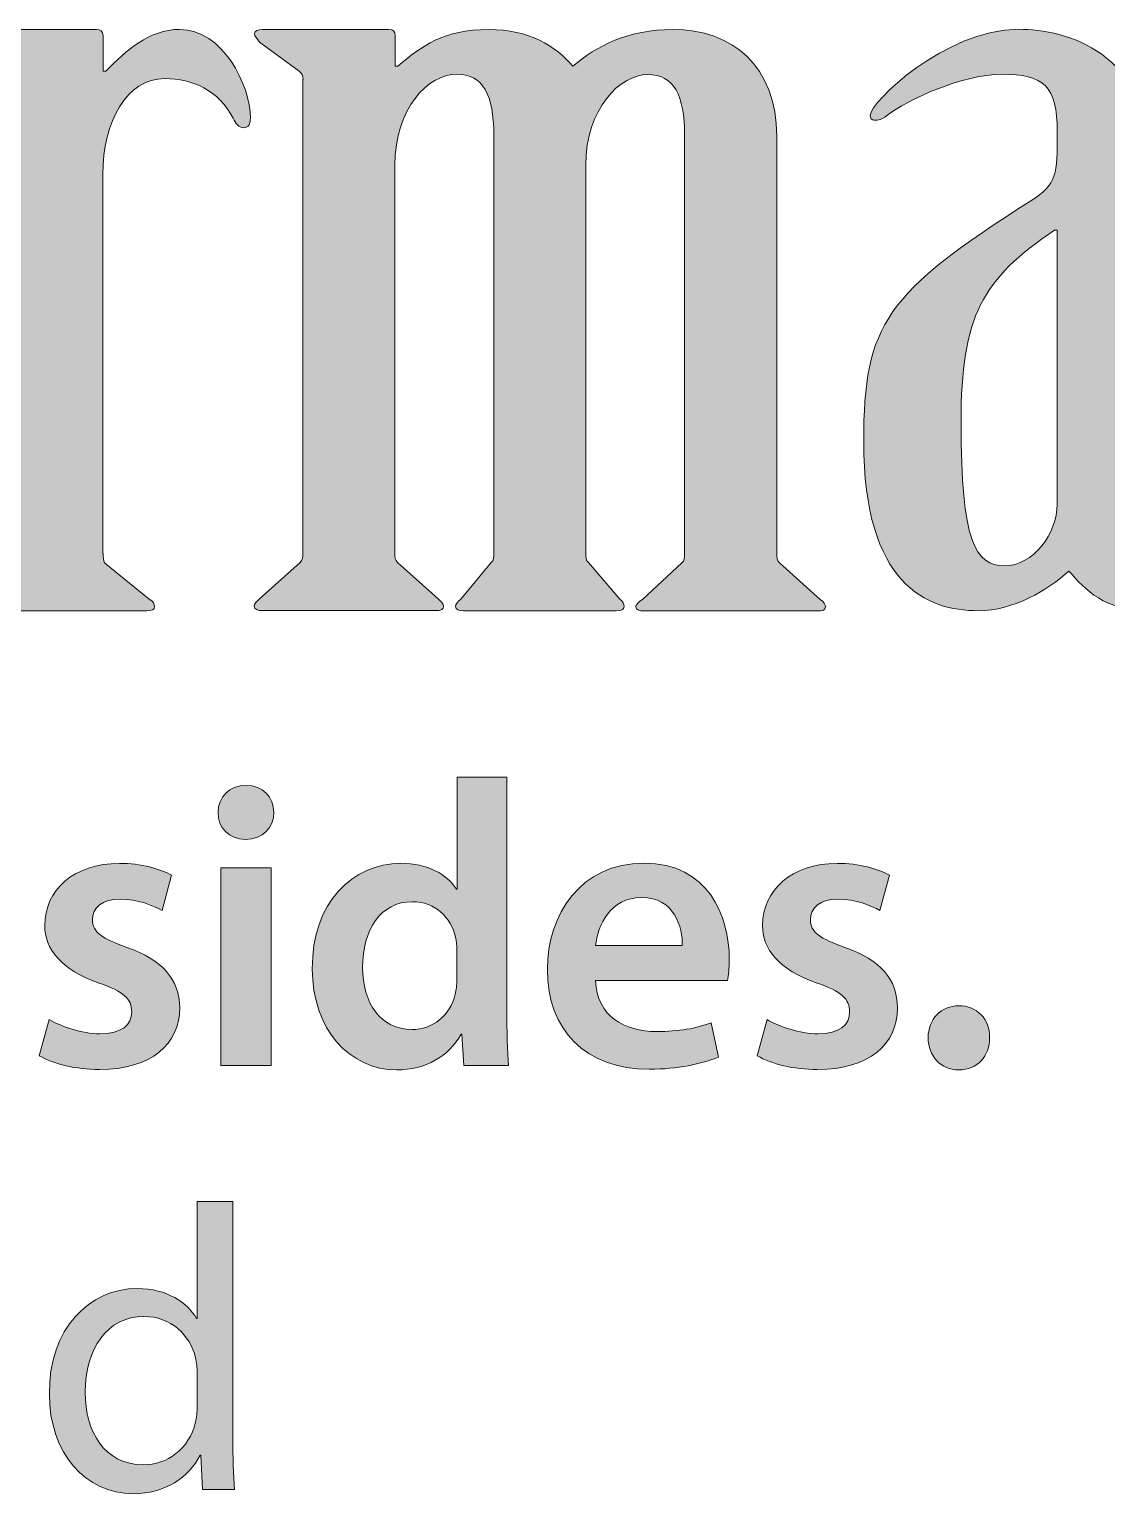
# Model space of a CAD drawing. Header units: inches. Extents: x 589 to 2016, y -1839 to -951.
# Drawn here: x 1248.23 to 1260.88, y -1599.45 to -1582.26 of the extents above; entities that cross this region are included whole.
import ezdxf

# ---------------------------------------------------------------- set-up
doc = ezdxf.new("R2010")
doc.units = ezdxf.units.IN
doc.header["$MEASUREMENT"] = 0
doc.layers.add('Layer 1', color=7, linetype='Continuous')

# ---------------------------------------------------------------- blocks, each defined once
blk = doc.blocks.new('block 72')
at = {"layer": 'Layer 1', "true_color": 0x010101}
h = blk.add_hatch(color=18, dxfattribs=at)
h.dxf.hatch_style = 2
edge = h.paths.add_edge_path()
edge.add_spline(control_points=[(1249.095, -1588.412), (1249.095, -1588.463), (1249.095, -1588.498), (1249.111, -1588.523), (1249.111, -1588.523), (1249.635, -1588.952), (1249.635, -1588.952), (1249.682, -1588.976), (1249.698, -1589.014), (1249.698, -1589.039), (1249.698, -1589.075), (1249.667, -1589.087), (1249.603, -1589.087), (1249.603, -1589.087), (1247.534, -1589.087), (1247.534, -1589.087), (1247.472, -1589.087), (1247.441, -1589.076), (1247.441, -1589.039), (1247.441, -1589.014), (1247.457, -1588.977), (1247.503, -1588.952), (1247.503, -1588.952), (1247.981, -1588.523), (1247.981, -1588.523), (1248.013, -1588.498), (1248.013, -1588.46), (1248.013, -1588.412), (1248.013, -1588.412), (1248.013, -1582.853), (1248.013, -1582.853), (1248.013, -1582.804), (1247.996, -1582.78), (1247.95, -1582.755), (1247.95, -1582.755), (1247.502, -1582.412), (1247.502, -1582.412), (1247.455, -1582.375), (1247.44, -1582.338), (1247.44, -1582.314), (1247.44, -1582.277), (1247.471, -1582.264), (1247.532, -1582.264), (1247.532, -1582.264), (1249.015, -1582.264), (1249.015, -1582.264), (1249.062, -1582.264), (1249.094, -1582.288), (1249.094, -1582.338), (1249.094, -1582.338), (1249.094, -1582.755), (1249.094, -1582.755), (1249.094, -1582.755), (1249.125, -1582.755), (1249.125, -1582.755), (1249.371, -1582.511), (1249.633, -1582.264), (1249.99, -1582.264), (1250.498, -1582.264), (1250.823, -1582.915), (1250.823, -1583.307), (1250.823, -1583.369), (1250.807, -1583.418), (1250.745, -1583.418), (1250.682, -1583.418), (1250.652, -1583.369), (1250.62, -1583.307), (1250.451, -1582.977), (1250.142, -1582.841), (1249.818, -1582.841), (1249.369, -1582.841), (1249.091, -1583.345), (1249.091, -1583.97), (1249.091, -1583.97), (1249.091, -1588.412), (1249.091, -1588.412), (1249.091, -1588.412), (1249.095, -1588.412), (1249.095, -1588.412), (1249.095, -1588.412), (1249.095, -1588.412), (1249.095, -1588.412)], knot_values=[0, 0, 0, 0, 1, 1, 1, 2, 2, 2, 3, 3, 3, 4, 4, 4, 5, 5, 5, 6, 6, 6, 7, 7, 7, 8, 8, 8, 9, 9, 9, 10, 10, 10, 11, 11, 11, 12, 12, 12, 13, 13, 13, 14, 14, 14, 15, 15, 15, 16, 16, 16, 17, 17, 17, 18, 18, 18, 19, 19, 19, 20, 20, 20, 21, 21, 21, 22, 22, 22, 23, 23, 23, 24, 24, 24, 25, 25, 25, 26, 26, 26, 27, 27, 27, 27], degree=3, periodic=1)
h = blk.add_hatch(color=18, dxfattribs=at)
h.dxf.hatch_style = 2
edge = h.paths.add_edge_path()
edge.add_spline(control_points=[(1251.442, -1582.854), (1251.442, -1582.805), (1251.426, -1582.78), (1251.395, -1582.756), (1251.395, -1582.756), (1250.932, -1582.412), (1250.932, -1582.412), (1250.901, -1582.376), (1250.871, -1582.339), (1250.871, -1582.314), (1250.871, -1582.278), (1250.916, -1582.265), (1250.963, -1582.265), (1250.963, -1582.265), (1252.446, -1582.265), (1252.446, -1582.265), (1252.508, -1582.265), (1252.523, -1582.288), (1252.523, -1582.339), (1252.523, -1582.339), (1252.523, -1582.694), (1252.523, -1582.694), (1252.523, -1582.694), (1252.554, -1582.694), (1252.554, -1582.694), (1252.832, -1582.461), (1253.095, -1582.265), (1253.62, -1582.265), (1254.098, -1582.265), (1254.406, -1582.461), (1254.609, -1582.694), (1254.887, -1582.461), (1255.258, -1582.265), (1255.783, -1582.265), (1256.477, -1582.265), (1257.003, -1582.694), (1257.003, -1583.517), (1257.003, -1583.517), (1257.003, -1588.414), (1257.003, -1588.414), (1257.003, -1588.463), (1257.003, -1588.499), (1257.034, -1588.524), (1257.034, -1588.524), (1257.512, -1588.955), (1257.512, -1588.955), (1257.558, -1588.978), (1257.574, -1589.016), (1257.574, -1589.041), (1257.574, -1589.077), (1257.543, -1589.09), (1257.48, -1589.09), (1257.48, -1589.09), (1255.443, -1589.09), (1255.443, -1589.09), (1255.396, -1589.09), (1255.348, -1589.077), (1255.348, -1589.041), (1255.348, -1589.016), (1255.38, -1588.978), (1255.426, -1588.955), (1255.426, -1588.955), (1255.889, -1588.524), (1255.889, -1588.524), (1255.92, -1588.5), (1255.92, -1588.463), (1255.92, -1588.414), (1255.92, -1588.414), (1255.92, -1583.504), (1255.92, -1583.504), (1255.92, -1583.039), (1255.797, -1582.793), (1255.488, -1582.793), (1255.163, -1582.793), (1254.76, -1583.196), (1254.76, -1583.859), (1254.76, -1583.859), (1254.76, -1588.411), (1254.76, -1588.411), (1254.76, -1588.461), (1254.76, -1588.497), (1254.792, -1588.521), (1254.792, -1588.521), (1255.162, -1588.952), (1255.162, -1588.952), (1255.194, -1588.975), (1255.21, -1589.013), (1255.21, -1589.037), (1255.21, -1589.074), (1255.179, -1589.087), (1255.116, -1589.087), (1255.116, -1589.087), (1253.325, -1589.087), (1253.325, -1589.087), (1253.278, -1589.087), (1253.231, -1589.074), (1253.231, -1589.037), (1253.231, -1589.013), (1253.263, -1588.975), (1253.294, -1588.952), (1253.294, -1588.952), (1253.649, -1588.521), (1253.649, -1588.521), (1253.681, -1588.498), (1253.681, -1588.46), (1253.681, -1588.411), (1253.681, -1588.411), (1253.681, -1583.502), (1253.681, -1583.502), (1253.681, -1583.037), (1253.556, -1582.789), (1253.247, -1582.789), (1252.907, -1582.789), (1252.52, -1583.194), (1252.52, -1583.857), (1252.52, -1583.857), (1252.52, -1588.409), (1252.52, -1588.409), (1252.52, -1588.459), (1252.52, -1588.495), (1252.551, -1588.519), (1252.551, -1588.519), (1253.029, -1588.949), (1253.029, -1588.949), (1253.061, -1588.973), (1253.092, -1589.011), (1253.092, -1589.035), (1253.092, -1589.072), (1253.061, -1589.085), (1252.999, -1589.085), (1252.999, -1589.085), (1250.961, -1589.085), (1250.961, -1589.085), (1250.913, -1589.085), (1250.866, -1589.073), (1250.866, -1589.035), (1250.866, -1589.011), (1250.898, -1588.973), (1250.929, -1588.949), (1250.929, -1588.949), (1251.407, -1588.519), (1251.407, -1588.519), (1251.438, -1588.496), (1251.438, -1588.457), (1251.438, -1588.409), (1251.438, -1588.409), (1251.438, -1582.85), (1251.438, -1582.85), (1251.438, -1582.85), (1251.44, -1582.85), (1251.44, -1582.85), (1251.44, -1582.85), (1251.44, -1582.852), (1251.44, -1582.852), (1251.44, -1582.852), (1251.442, -1582.852), (1251.442, -1582.852), (1251.442, -1582.852), (1251.442, -1582.853), (1251.442, -1582.853), (1251.442, -1582.853), (1251.442, -1582.853), (1251.442, -1582.853), (1251.442, -1582.853), (1251.442, -1582.854), (1251.442, -1582.854)], knot_values=[0, 0, 0, 0, 1, 1, 1, 2, 2, 2, 3, 3, 3, 4, 4, 4, 5, 5, 5, 6, 6, 6, 7, 7, 7, 8, 8, 8, 9, 9, 9, 10, 10, 10, 11, 11, 11, 12, 12, 12, 13, 13, 13, 14, 14, 14, 15, 15, 15, 16, 16, 16, 17, 17, 17, 18, 18, 18, 19, 19, 19, 20, 20, 20, 21, 21, 21, 22, 22, 22, 23, 23, 23, 24, 24, 24, 25, 25, 25, 26, 26, 26, 27, 27, 27, 28, 28, 28, 29, 29, 29, 30, 30, 30, 31, 31, 31, 32, 32, 32, 33, 33, 33, 34, 34, 34, 35, 35, 35, 36, 36, 36, 37, 37, 37, 38, 38, 38, 39, 39, 39, 40, 40, 40, 41, 41, 41, 42, 42, 42, 43, 43, 43, 44, 44, 44, 45, 45, 45, 46, 46, 46, 47, 47, 47, 48, 48, 48, 49, 49, 49, 50, 50, 50, 51, 51, 51, 52, 52, 52, 53, 53, 53, 54, 54, 54, 55, 55, 55, 55], degree=3, periodic=1)
h = blk.add_hatch(color=18, dxfattribs=at)
h.dxf.hatch_style = 2
edge = h.paths.add_edge_path()
edge.add_spline(control_points=[(1261.374, -1588.253), (1261.374, -1588.412), (1261.436, -1588.56), (1261.575, -1588.56), (1261.729, -1588.56), (1261.899, -1588.498), (1262.023, -1588.351), (1262.054, -1588.327), (1262.069, -1588.302), (1262.101, -1588.302), (1262.133, -1588.302), (1262.148, -1588.324), (1262.148, -1588.363), (1262.085, -1588.719), (1261.729, -1589.087), (1261.345, -1589.087), (1260.867, -1589.087), (1260.619, -1588.843), (1260.433, -1588.622), (1260.187, -1588.842), (1259.785, -1589.087), (1259.368, -1589.087), (1258.766, -1589.087), (1258.023, -1588.781), (1258.023, -1587.099), (1258.023, -1585.724), (1258.285, -1585.356), (1259.985, -1584.276), (1260.295, -1584.079), (1260.295, -1583.97), (1260.295, -1583.466), (1260.295, -1582.926), (1260.14, -1582.791), (1259.645, -1582.791), (1259.197, -1582.791), (1258.549, -1583.074), (1258.271, -1583.295), (1258.24, -1583.319), (1258.194, -1583.331), (1258.147, -1583.331), (1258.116, -1583.331), (1258.099, -1583.308), (1258.099, -1583.269), (1258.099, -1583.123), (1258.98, -1582.263), (1259.844, -1582.263), (1260.4, -1582.263), (1261.373, -1582.533), (1261.373, -1583.797), (1261.373, -1583.797), (1261.373, -1588.253), (1261.373, -1588.253), (1261.373, -1588.253), (1261.374, -1588.253), (1261.374, -1588.253)], knot_values=[0, 0, 0, 0, 1, 1, 1, 2, 2, 2, 3, 3, 3, 4, 4, 4, 5, 5, 5, 6, 6, 6, 7, 7, 7, 8, 8, 8, 9, 9, 9, 10, 10, 10, 11, 11, 11, 12, 12, 12, 13, 13, 13, 14, 14, 14, 15, 15, 15, 16, 16, 16, 17, 17, 17, 18, 18, 18, 18], degree=3, periodic=1)
edge = h.paths.add_edge_path()
edge.add_spline(control_points=[(1260.294, -1584.62), (1260.294, -1584.62), (1260.262, -1584.62), (1260.262, -1584.62), (1259.413, -1585.198), (1259.166, -1585.627), (1259.166, -1586.878), (1259.166, -1588.277), (1259.335, -1588.56), (1259.676, -1588.56), (1260.016, -1588.56), (1260.294, -1588.179), (1260.294, -1587.836), (1260.294, -1587.836), (1260.294, -1584.62), (1260.294, -1584.62), (1260.294, -1584.62), (1260.294, -1584.62), (1260.294, -1584.62)], knot_values=[0, 0, 0, 0, 1, 1, 1, 2, 2, 2, 3, 3, 3, 4, 4, 4, 5, 5, 5, 6, 6, 6, 6], degree=3, periodic=1)
at = {"layer": 'Layer 1', "lineweight": 0}
for points, knots in [([(1249.095, -1588.412), (1249.095, -1588.463), (1249.095, -1588.498), (1249.111, -1588.523), (1249.111, -1588.523), (1249.635, -1588.952), (1249.635, -1588.952), (1249.682, -1588.976), (1249.698, -1589.014), (1249.698, -1589.039), (1249.698, -1589.075), (1249.667, -1589.087), (1249.603, -1589.087), (1249.603, -1589.087), (1247.534, -1589.087), (1247.534, -1589.087), (1247.472, -1589.087), (1247.441, -1589.076), (1247.441, -1589.039), (1247.441, -1589.014), (1247.457, -1588.977), (1247.503, -1588.952), (1247.503, -1588.952), (1247.981, -1588.523), (1247.981, -1588.523), (1248.013, -1588.498), (1248.013, -1588.46), (1248.013, -1588.412), (1248.013, -1588.412), (1248.013, -1582.853), (1248.013, -1582.853), (1248.013, -1582.804), (1247.996, -1582.78), (1247.95, -1582.755), (1247.95, -1582.755), (1247.502, -1582.412), (1247.502, -1582.412), (1247.455, -1582.375), (1247.44, -1582.338), (1247.44, -1582.314), (1247.44, -1582.277), (1247.471, -1582.264), (1247.532, -1582.264), (1247.532, -1582.264), (1249.015, -1582.264), (1249.015, -1582.264), (1249.062, -1582.264), (1249.094, -1582.288), (1249.094, -1582.338), (1249.094, -1582.338), (1249.094, -1582.755), (1249.094, -1582.755), (1249.094, -1582.755), (1249.125, -1582.755), (1249.125, -1582.755), (1249.371, -1582.511), (1249.633, -1582.264), (1249.99, -1582.264), (1250.498, -1582.264), (1250.823, -1582.915), (1250.823, -1583.307), (1250.823, -1583.369), (1250.807, -1583.418), (1250.745, -1583.418), (1250.682, -1583.418), (1250.652, -1583.369), (1250.62, -1583.307), (1250.451, -1582.977), (1250.142, -1582.841), (1249.818, -1582.841), (1249.369, -1582.841), (1249.091, -1583.345), (1249.091, -1583.97), (1249.091, -1583.97), (1249.091, -1588.412), (1249.091, -1588.412), (1249.091, -1588.412), (1249.095, -1588.412), (1249.095, -1588.412), (1249.095, -1588.412), (1249.095, -1588.412), (1249.095, -1588.412)], [0, 0, 0, 0, 1, 1, 1, 2, 2, 2, 3, 3, 3, 4, 4, 4, 5, 5, 5, 6, 6, 6, 7, 7, 7, 8, 8, 8, 9, 9, 9, 10, 10, 10, 11, 11, 11, 12, 12, 12, 13, 13, 13, 14, 14, 14, 15, 15, 15, 16, 16, 16, 17, 17, 17, 18, 18, 18, 19, 19, 19, 20, 20, 20, 21, 21, 21, 22, 22, 22, 23, 23, 23, 24, 24, 24, 25, 25, 25, 26, 26, 26, 27, 27, 27, 27]), ([(1251.442, -1582.854), (1251.442, -1582.805), (1251.426, -1582.78), (1251.395, -1582.756), (1251.395, -1582.756), (1250.932, -1582.412), (1250.932, -1582.412), (1250.901, -1582.376), (1250.871, -1582.339), (1250.871, -1582.314), (1250.871, -1582.278), (1250.916, -1582.265), (1250.963, -1582.265), (1250.963, -1582.265), (1252.446, -1582.265), (1252.446, -1582.265), (1252.508, -1582.265), (1252.523, -1582.288), (1252.523, -1582.339), (1252.523, -1582.339), (1252.523, -1582.694), (1252.523, -1582.694), (1252.523, -1582.694), (1252.554, -1582.694), (1252.554, -1582.694), (1252.832, -1582.461), (1253.095, -1582.265), (1253.62, -1582.265), (1254.098, -1582.265), (1254.406, -1582.461), (1254.609, -1582.694), (1254.887, -1582.461), (1255.258, -1582.265), (1255.783, -1582.265), (1256.477, -1582.265), (1257.003, -1582.694), (1257.003, -1583.517), (1257.003, -1583.517), (1257.003, -1588.414), (1257.003, -1588.414), (1257.003, -1588.463), (1257.003, -1588.499), (1257.034, -1588.524), (1257.034, -1588.524), (1257.512, -1588.955), (1257.512, -1588.955), (1257.558, -1588.978), (1257.574, -1589.016), (1257.574, -1589.041), (1257.574, -1589.077), (1257.543, -1589.09), (1257.48, -1589.09), (1257.48, -1589.09), (1255.443, -1589.09), (1255.443, -1589.09), (1255.396, -1589.09), (1255.348, -1589.077), (1255.348, -1589.041), (1255.348, -1589.016), (1255.38, -1588.978), (1255.426, -1588.955), (1255.426, -1588.955), (1255.889, -1588.524), (1255.889, -1588.524), (1255.92, -1588.5), (1255.92, -1588.463), (1255.92, -1588.414), (1255.92, -1588.414), (1255.92, -1583.504), (1255.92, -1583.504), (1255.92, -1583.039), (1255.797, -1582.793), (1255.488, -1582.793), (1255.163, -1582.793), (1254.76, -1583.196), (1254.76, -1583.859), (1254.76, -1583.859), (1254.76, -1588.411), (1254.76, -1588.411), (1254.76, -1588.461), (1254.76, -1588.497), (1254.792, -1588.521), (1254.792, -1588.521), (1255.162, -1588.952), (1255.162, -1588.952), (1255.194, -1588.975), (1255.21, -1589.013), (1255.21, -1589.037), (1255.21, -1589.074), (1255.179, -1589.087), (1255.116, -1589.087), (1255.116, -1589.087), (1253.325, -1589.087), (1253.325, -1589.087), (1253.278, -1589.087), (1253.231, -1589.074), (1253.231, -1589.037), (1253.231, -1589.013), (1253.263, -1588.975), (1253.294, -1588.952), (1253.294, -1588.952), (1253.649, -1588.521), (1253.649, -1588.521), (1253.681, -1588.498), (1253.681, -1588.46), (1253.681, -1588.411), (1253.681, -1588.411), (1253.681, -1583.502), (1253.681, -1583.502), (1253.681, -1583.037), (1253.556, -1582.789), (1253.247, -1582.789), (1252.907, -1582.789), (1252.52, -1583.194), (1252.52, -1583.857), (1252.52, -1583.857), (1252.52, -1588.409), (1252.52, -1588.409), (1252.52, -1588.459), (1252.52, -1588.495), (1252.551, -1588.519), (1252.551, -1588.519), (1253.029, -1588.949), (1253.029, -1588.949), (1253.061, -1588.973), (1253.092, -1589.011), (1253.092, -1589.035), (1253.092, -1589.072), (1253.061, -1589.085), (1252.999, -1589.085), (1252.999, -1589.085), (1250.961, -1589.085), (1250.961, -1589.085), (1250.913, -1589.085), (1250.866, -1589.073), (1250.866, -1589.035), (1250.866, -1589.011), (1250.898, -1588.973), (1250.929, -1588.949), (1250.929, -1588.949), (1251.407, -1588.519), (1251.407, -1588.519), (1251.438, -1588.496), (1251.438, -1588.457), (1251.438, -1588.409), (1251.438, -1588.409), (1251.438, -1582.85), (1251.438, -1582.85), (1251.438, -1582.85), (1251.44, -1582.85), (1251.44, -1582.85), (1251.44, -1582.85), (1251.44, -1582.852), (1251.44, -1582.852), (1251.44, -1582.852), (1251.442, -1582.852), (1251.442, -1582.852), (1251.442, -1582.852), (1251.442, -1582.853), (1251.442, -1582.853), (1251.442, -1582.853), (1251.442, -1582.853), (1251.442, -1582.853), (1251.442, -1582.853), (1251.442, -1582.854), (1251.442, -1582.854)], [0, 0, 0, 0, 1, 1, 1, 2, 2, 2, 3, 3, 3, 4, 4, 4, 5, 5, 5, 6, 6, 6, 7, 7, 7, 8, 8, 8, 9, 9, 9, 10, 10, 10, 11, 11, 11, 12, 12, 12, 13, 13, 13, 14, 14, 14, 15, 15, 15, 16, 16, 16, 17, 17, 17, 18, 18, 18, 19, 19, 19, 20, 20, 20, 21, 21, 21, 22, 22, 22, 23, 23, 23, 24, 24, 24, 25, 25, 25, 26, 26, 26, 27, 27, 27, 28, 28, 28, 29, 29, 29, 30, 30, 30, 31, 31, 31, 32, 32, 32, 33, 33, 33, 34, 34, 34, 35, 35, 35, 36, 36, 36, 37, 37, 37, 38, 38, 38, 39, 39, 39, 40, 40, 40, 41, 41, 41, 42, 42, 42, 43, 43, 43, 44, 44, 44, 45, 45, 45, 46, 46, 46, 47, 47, 47, 48, 48, 48, 49, 49, 49, 50, 50, 50, 51, 51, 51, 52, 52, 52, 53, 53, 53, 54, 54, 54, 55, 55, 55, 55]), ([(1261.374, -1588.253), (1261.374, -1588.412), (1261.436, -1588.56), (1261.575, -1588.56), (1261.729, -1588.56), (1261.899, -1588.498), (1262.023, -1588.351), (1262.054, -1588.327), (1262.069, -1588.302), (1262.101, -1588.302), (1262.133, -1588.302), (1262.148, -1588.324), (1262.148, -1588.363), (1262.085, -1588.719), (1261.729, -1589.087), (1261.345, -1589.087), (1260.867, -1589.087), (1260.619, -1588.843), (1260.433, -1588.622), (1260.187, -1588.842), (1259.785, -1589.087), (1259.368, -1589.087), (1258.766, -1589.087), (1258.023, -1588.781), (1258.023, -1587.099), (1258.023, -1585.724), (1258.285, -1585.356), (1259.985, -1584.276), (1260.295, -1584.079), (1260.295, -1583.97), (1260.295, -1583.466), (1260.295, -1582.926), (1260.14, -1582.791), (1259.645, -1582.791), (1259.197, -1582.791), (1258.549, -1583.074), (1258.271, -1583.295), (1258.24, -1583.319), (1258.194, -1583.331), (1258.147, -1583.331), (1258.116, -1583.331), (1258.099, -1583.308), (1258.099, -1583.269), (1258.099, -1583.123), (1258.98, -1582.263), (1259.844, -1582.263), (1260.4, -1582.263), (1261.373, -1582.533), (1261.373, -1583.797), (1261.373, -1583.797), (1261.373, -1588.253), (1261.373, -1588.253), (1261.373, -1588.253), (1261.374, -1588.253), (1261.374, -1588.253)], [0, 0, 0, 0, 1, 1, 1, 2, 2, 2, 3, 3, 3, 4, 4, 4, 5, 5, 5, 6, 6, 6, 7, 7, 7, 8, 8, 8, 9, 9, 9, 10, 10, 10, 11, 11, 11, 12, 12, 12, 13, 13, 13, 14, 14, 14, 15, 15, 15, 16, 16, 16, 17, 17, 17, 18, 18, 18, 18]), ([(1260.294, -1584.62), (1260.294, -1584.62), (1260.262, -1584.62), (1260.262, -1584.62), (1259.413, -1585.198), (1259.166, -1585.627), (1259.166, -1586.878), (1259.166, -1588.277), (1259.335, -1588.56), (1259.676, -1588.56), (1260.016, -1588.56), (1260.294, -1588.179), (1260.294, -1587.836), (1260.294, -1587.836), (1260.294, -1584.62), (1260.294, -1584.62), (1260.294, -1584.62), (1260.294, -1584.62), (1260.294, -1584.62)], [0, 0, 0, 0, 1, 1, 1, 2, 2, 2, 3, 3, 3, 4, 4, 4, 5, 5, 5, 6, 6, 6, 6])]:
    blk.add_open_spline(points, degree=3, knots=knots, dxfattribs=at)
blk = doc.blocks.new('block 73')
at = {"layer": 'Layer 1', "true_color": 0x010101}
h = blk.add_hatch(color=18, dxfattribs=at)
h.dxf.hatch_style = 2
edge = h.paths.add_edge_path()
edge.add_spline(control_points=[(1250.617, -1596.02), (1250.617, -1596.02), (1250.617, -1598.803), (1250.617, -1598.803), (1250.617, -1599.008), (1250.623, -1599.242), (1250.637, -1599.399), (1250.637, -1599.399), (1250.261, -1599.399), (1250.261, -1599.399), (1250.261, -1599.399), (1250.243, -1598.998), (1250.243, -1598.998), (1250.243, -1598.998), (1250.233, -1598.998), (1250.233, -1598.998), (1250.106, -1599.256), (1249.823, -1599.45), (1249.447, -1599.45), (1248.891, -1599.45), (1248.463, -1598.979), (1248.463, -1598.28), (1248.456, -1597.514), (1248.933, -1597.042), (1249.495, -1597.042), (1249.847, -1597.042), (1250.086, -1597.211), (1250.191, -1597.394), (1250.191, -1597.394), (1250.199, -1597.394), (1250.199, -1597.394), (1250.199, -1597.394), (1250.199, -1596.02), (1250.199, -1596.02), (1250.199, -1596.02), (1250.617, -1596.02), (1250.617, -1596.02), (1250.617, -1596.02), (1250.617, -1596.02), (1250.617, -1596.02)], knot_values=[0, 0, 0, 0, 1, 1, 1, 2, 2, 2, 3, 3, 3, 4, 4, 4, 5, 5, 5, 6, 6, 6, 7, 7, 7, 8, 8, 8, 9, 9, 9, 10, 10, 10, 11, 11, 11, 12, 12, 12, 13, 13, 13, 13], degree=3, periodic=1)
edge = h.paths.add_edge_path()
edge.add_spline(control_points=[(1250.198, -1598.032), (1250.198, -1597.98), (1250.193, -1597.907), (1250.18, -1597.856), (1250.116, -1597.589), (1249.889, -1597.37), (1249.574, -1597.37), (1249.14, -1597.37), (1248.884, -1597.751), (1248.884, -1598.26), (1248.884, -1598.726), (1249.112, -1599.111), (1249.566, -1599.111), (1249.847, -1599.111), (1250.102, -1598.927), (1250.18, -1598.612), (1250.193, -1598.555), (1250.198, -1598.497), (1250.198, -1598.431), (1250.198, -1598.431), (1250.198, -1598.032), (1250.198, -1598.032)], knot_values=[0, 0, 0, 0, 1, 1, 1, 2, 2, 2, 3, 3, 3, 4, 4, 4, 5, 5, 5, 6, 6, 6, 7, 7, 7, 7], degree=3, periodic=1)
at = {"layer": 'Layer 1', "lineweight": 0}
for points, knots in [([(1250.617, -1596.02), (1250.617, -1596.02), (1250.617, -1598.803), (1250.617, -1598.803), (1250.617, -1599.008), (1250.623, -1599.242), (1250.637, -1599.399), (1250.637, -1599.399), (1250.261, -1599.399), (1250.261, -1599.399), (1250.261, -1599.399), (1250.243, -1598.998), (1250.243, -1598.998), (1250.243, -1598.998), (1250.233, -1598.998), (1250.233, -1598.998), (1250.106, -1599.256), (1249.823, -1599.45), (1249.447, -1599.45), (1248.891, -1599.45), (1248.463, -1598.979), (1248.463, -1598.28), (1248.456, -1597.514), (1248.933, -1597.042), (1249.495, -1597.042), (1249.847, -1597.042), (1250.086, -1597.211), (1250.191, -1597.394), (1250.191, -1597.394), (1250.199, -1597.394), (1250.199, -1597.394), (1250.199, -1597.394), (1250.199, -1596.02), (1250.199, -1596.02), (1250.199, -1596.02), (1250.617, -1596.02), (1250.617, -1596.02), (1250.617, -1596.02), (1250.617, -1596.02), (1250.617, -1596.02)], [0, 0, 0, 0, 1, 1, 1, 2, 2, 2, 3, 3, 3, 4, 4, 4, 5, 5, 5, 6, 6, 6, 7, 7, 7, 8, 8, 8, 9, 9, 9, 10, 10, 10, 11, 11, 11, 12, 12, 12, 13, 13, 13, 13]), ([(1250.198, -1598.032), (1250.198, -1597.98), (1250.193, -1597.907), (1250.18, -1597.856), (1250.116, -1597.589), (1249.889, -1597.37), (1249.574, -1597.37), (1249.14, -1597.37), (1248.884, -1597.751), (1248.884, -1598.26), (1248.884, -1598.726), (1249.112, -1599.111), (1249.566, -1599.111), (1249.847, -1599.111), (1250.102, -1598.927), (1250.18, -1598.612), (1250.193, -1598.555), (1250.198, -1598.497), (1250.198, -1598.431), (1250.198, -1598.431), (1250.198, -1598.032), (1250.198, -1598.032)], [0, 0, 0, 0, 1, 1, 1, 2, 2, 2, 3, 3, 3, 4, 4, 4, 5, 5, 5, 6, 6, 6, 7, 7, 7, 7])]:
    blk.add_open_spline(points, degree=3, knots=knots, dxfattribs=at)
blk = doc.blocks.new('block 77')
at = {"layer": 'Layer 1', "true_color": 0x010101}
h = blk.add_hatch(color=18, dxfattribs=at)
h.dxf.hatch_style = 2
edge = h.paths.add_edge_path()
edge.add_spline(control_points=[(1253.833, -1591.041), (1253.833, -1591.041), (1253.833, -1593.771), (1253.833, -1593.771), (1253.833, -1594.008), (1253.842, -1594.264), (1253.853, -1594.423), (1253.853, -1594.423), (1253.33, -1594.423), (1253.33, -1594.423), (1253.33, -1594.423), (1253.306, -1594.056), (1253.306, -1594.056), (1253.306, -1594.056), (1253.298, -1594.056), (1253.298, -1594.056), (1253.158, -1594.314), (1252.879, -1594.476), (1252.541, -1594.476), (1251.99, -1594.476), (1251.55, -1594.002), (1251.55, -1593.289), (1251.543, -1592.513), (1252.03, -1592.051), (1252.587, -1592.051), (1252.906, -1592.051), (1253.135, -1592.184), (1253.241, -1592.354), (1253.241, -1592.354), (1253.249, -1592.354), (1253.249, -1592.354), (1253.249, -1592.354), (1253.249, -1591.039), (1253.249, -1591.039), (1253.249, -1591.039), (1253.833, -1591.041), (1253.833, -1591.041), (1253.833, -1591.041), (1253.833, -1591.041), (1253.833, -1591.041)], knot_values=[0, 0, 0, 0, 1, 1, 1, 2, 2, 2, 3, 3, 3, 4, 4, 4, 5, 5, 5, 6, 6, 6, 7, 7, 7, 8, 8, 8, 9, 9, 9, 10, 10, 10, 11, 11, 11, 12, 12, 12, 13, 13, 13, 13], degree=3, periodic=1)
edge = h.paths.add_edge_path()
edge.add_spline(control_points=[(1253.246, -1593.07), (1253.246, -1593.022), (1253.241, -1592.965), (1253.232, -1592.918), (1253.18, -1592.689), (1252.993, -1592.502), (1252.726, -1592.502), (1252.35, -1592.502), (1252.141, -1592.834), (1252.141, -1593.271), (1252.141, -1593.693), (1252.35, -1594.002), (1252.721, -1594.002), (1252.961, -1594.002), (1253.17, -1593.84), (1253.227, -1593.587), (1253.242, -1593.536), (1253.247, -1593.478), (1253.247, -1593.418), (1253.247, -1593.418), (1253.246, -1593.07), (1253.246, -1593.07), (1253.246, -1593.07), (1253.246, -1593.07), (1253.246, -1593.07)], knot_values=[0, 0, 0, 0, 1, 1, 1, 2, 2, 2, 3, 3, 3, 4, 4, 4, 5, 5, 5, 6, 6, 6, 7, 7, 7, 8, 8, 8, 8], degree=3, periodic=1)
h = blk.add_hatch(color=18, dxfattribs=at)
h.dxf.hatch_style = 2
edge = h.paths.add_edge_path()
edge.add_spline(control_points=[(1251.099, -1591.455), (1251.099, -1591.631), (1250.971, -1591.771), (1250.767, -1591.771), (1250.57, -1591.771), (1250.443, -1591.631), (1250.443, -1591.455), (1250.443, -1591.274), (1250.576, -1591.137), (1250.772, -1591.137), (1250.97, -1591.136), (1251.095, -1591.274), (1251.099, -1591.455)], knot_values=[0, 0, 0, 0, 1, 1, 1, 2, 2, 2, 3, 3, 3, 4, 4, 4, 4], degree=3, periodic=1)
h.paths.add_polyline_path([(1250.476, -1594.423), (1250.476, -1592.103), (1251.067, -1592.103), (1251.067, -1594.423)])
h = blk.add_hatch(color=18, dxfattribs=at)
h.dxf.hatch_style = 2
edge = h.paths.add_edge_path()
edge.add_spline(control_points=[(1248.462, -1593.884), (1248.595, -1593.965), (1248.848, -1594.053), (1249.057, -1594.053), (1249.314, -1594.053), (1249.43, -1593.948), (1249.43, -1593.795), (1249.43, -1593.64), (1249.334, -1593.556), (1249.049, -1593.457), (1248.597, -1593.302), (1248.407, -1593.053), (1248.409, -1592.78), (1248.409, -1592.371), (1248.747, -1592.052), (1249.286, -1592.052), (1249.543, -1592.052), (1249.766, -1592.118), (1249.899, -1592.191), (1249.899, -1592.191), (1249.786, -1592.605), (1249.786, -1592.605), (1249.686, -1592.549), (1249.499, -1592.471), (1249.294, -1592.471), (1249.084, -1592.471), (1248.97, -1592.572), (1248.97, -1592.714), (1248.97, -1592.862), (1249.081, -1592.934), (1249.374, -1593.038), (1249.793, -1593.191), (1249.989, -1593.406), (1249.993, -1593.748), (1249.993, -1594.168), (1249.663, -1594.472), (1249.05, -1594.472), (1248.769, -1594.472), (1248.516, -1594.406), (1248.345, -1594.31), (1248.345, -1594.31), (1248.462, -1593.884), (1248.462, -1593.884)], knot_values=[0, 0, 0, 0, 1, 1, 1, 2, 2, 2, 3, 3, 3, 4, 4, 4, 5, 5, 5, 6, 6, 6, 7, 7, 7, 8, 8, 8, 9, 9, 9, 10, 10, 10, 11, 11, 11, 12, 12, 12, 13, 13, 13, 14, 14, 14, 14], degree=3, periodic=1)
h = blk.add_hatch(color=18, dxfattribs=at)
h.dxf.hatch_style = 2
edge = h.paths.add_edge_path()
edge.add_spline(control_points=[(1254.875, -1593.427), (1254.889, -1593.846), (1255.218, -1594.026), (1255.59, -1594.026), (1255.861, -1594.026), (1256.054, -1593.99), (1256.231, -1593.922), (1256.231, -1593.922), (1256.317, -1594.326), (1256.317, -1594.326), (1256.118, -1594.407), (1255.84, -1594.468), (1255.507, -1594.468), (1254.754, -1594.468), (1254.31, -1594.006), (1254.31, -1593.297), (1254.31, -1592.655), (1254.7, -1592.049), (1255.445, -1592.049), (1256.197, -1592.049), (1256.445, -1592.669), (1256.445, -1593.178), (1256.445, -1593.288), (1256.435, -1593.375), (1256.425, -1593.425), (1256.425, -1593.425), (1254.875, -1593.427), (1254.875, -1593.427), (1254.875, -1593.427), (1254.875, -1593.427), (1254.875, -1593.427)], knot_values=[0, 0, 0, 0, 1, 1, 1, 2, 2, 2, 3, 3, 3, 4, 4, 4, 5, 5, 5, 6, 6, 6, 7, 7, 7, 8, 8, 8, 9, 9, 9, 10, 10, 10, 10], degree=3, periodic=1)
edge = h.paths.add_edge_path()
edge.add_spline(control_points=[(1255.893, -1593.018), (1255.9, -1592.804), (1255.803, -1592.452), (1255.414, -1592.452), (1255.052, -1592.452), (1254.899, -1592.781), (1254.876, -1593.018), (1254.876, -1593.018), (1255.893, -1593.018), (1255.893, -1593.018)], knot_values=[0, 0, 0, 0, 1, 1, 1, 2, 2, 2, 3, 3, 3, 3], degree=3, periodic=1)
h = blk.add_hatch(color=18, dxfattribs=at)
h.dxf.hatch_style = 2
edge = h.paths.add_edge_path()
edge.add_spline(control_points=[(1256.889, -1593.884), (1257.022, -1593.965), (1257.275, -1594.053), (1257.484, -1594.053), (1257.742, -1594.053), (1257.858, -1593.948), (1257.858, -1593.795), (1257.858, -1593.64), (1257.762, -1593.556), (1257.477, -1593.457), (1257.024, -1593.302), (1256.833, -1593.053), (1256.837, -1592.78), (1256.837, -1592.371), (1257.175, -1592.052), (1257.713, -1592.052), (1257.97, -1592.052), (1258.194, -1592.118), (1258.327, -1592.191), (1258.327, -1592.191), (1258.213, -1592.605), (1258.213, -1592.605), (1258.113, -1592.549), (1257.927, -1592.471), (1257.722, -1592.471), (1257.511, -1592.471), (1257.398, -1592.572), (1257.398, -1592.714), (1257.398, -1592.862), (1257.508, -1592.934), (1257.802, -1593.038), (1258.221, -1593.191), (1258.416, -1593.406), (1258.421, -1593.748), (1258.421, -1594.168), (1258.092, -1594.472), (1257.478, -1594.472), (1257.197, -1594.472), (1256.944, -1594.406), (1256.773, -1594.31), (1256.773, -1594.31), (1256.889, -1593.884), (1256.889, -1593.884)], knot_values=[0, 0, 0, 0, 1, 1, 1, 2, 2, 2, 3, 3, 3, 4, 4, 4, 5, 5, 5, 6, 6, 6, 7, 7, 7, 8, 8, 8, 9, 9, 9, 10, 10, 10, 11, 11, 11, 12, 12, 12, 13, 13, 13, 14, 14, 14, 14], degree=3, periodic=1)
h = blk.add_hatch(color=18, dxfattribs=at)
h.dxf.hatch_style = 2
edge = h.paths.add_edge_path()
edge.add_spline(control_points=[(1258.78, -1594.099), (1258.78, -1593.88), (1258.932, -1593.723), (1259.14, -1593.723), (1259.354, -1593.723), (1259.502, -1593.878), (1259.502, -1594.099), (1259.502, -1594.314), (1259.359, -1594.476), (1259.14, -1594.476), (1258.927, -1594.476), (1258.78, -1594.314), (1258.78, -1594.099)], knot_values=[0, 0, 0, 0, 1, 1, 1, 2, 2, 2, 3, 3, 3, 4, 4, 4, 4], degree=3, periodic=1)
at = {"layer": 'Layer 1', "lineweight": 0}
blk.add_lwpolyline([(1250.476, -1594.423), (1250.476, -1592.103), (1251.067, -1592.103), (1251.067, -1594.423), (1250.476, -1594.423)], dxfattribs=at)
for points, knots in [([(1253.833, -1591.041), (1253.833, -1591.041), (1253.833, -1593.771), (1253.833, -1593.771), (1253.833, -1594.008), (1253.842, -1594.264), (1253.853, -1594.423), (1253.853, -1594.423), (1253.33, -1594.423), (1253.33, -1594.423), (1253.33, -1594.423), (1253.306, -1594.056), (1253.306, -1594.056), (1253.306, -1594.056), (1253.298, -1594.056), (1253.298, -1594.056), (1253.158, -1594.314), (1252.879, -1594.476), (1252.541, -1594.476), (1251.99, -1594.476), (1251.55, -1594.002), (1251.55, -1593.289), (1251.543, -1592.513), (1252.03, -1592.051), (1252.587, -1592.051), (1252.906, -1592.051), (1253.135, -1592.184), (1253.241, -1592.354), (1253.241, -1592.354), (1253.249, -1592.354), (1253.249, -1592.354), (1253.249, -1592.354), (1253.249, -1591.039), (1253.249, -1591.039), (1253.249, -1591.039), (1253.833, -1591.041), (1253.833, -1591.041), (1253.833, -1591.041), (1253.833, -1591.041), (1253.833, -1591.041)], [0, 0, 0, 0, 1, 1, 1, 2, 2, 2, 3, 3, 3, 4, 4, 4, 5, 5, 5, 6, 6, 6, 7, 7, 7, 8, 8, 8, 9, 9, 9, 10, 10, 10, 11, 11, 11, 12, 12, 12, 13, 13, 13, 13]), ([(1251.099, -1591.455), (1251.099, -1591.631), (1250.971, -1591.771), (1250.767, -1591.771), (1250.57, -1591.771), (1250.443, -1591.631), (1250.443, -1591.455), (1250.443, -1591.274), (1250.576, -1591.137), (1250.772, -1591.137), (1250.97, -1591.136), (1251.095, -1591.274), (1251.099, -1591.455)], [0, 0, 0, 0, 1, 1, 1, 2, 2, 2, 3, 3, 3, 4, 4, 4, 4]), ([(1248.462, -1593.884), (1248.595, -1593.965), (1248.848, -1594.053), (1249.057, -1594.053), (1249.314, -1594.053), (1249.43, -1593.948), (1249.43, -1593.795), (1249.43, -1593.64), (1249.334, -1593.556), (1249.049, -1593.457), (1248.597, -1593.302), (1248.407, -1593.053), (1248.409, -1592.78), (1248.409, -1592.371), (1248.747, -1592.052), (1249.286, -1592.052), (1249.543, -1592.052), (1249.766, -1592.118), (1249.899, -1592.191), (1249.899, -1592.191), (1249.786, -1592.605), (1249.786, -1592.605), (1249.686, -1592.549), (1249.499, -1592.471), (1249.294, -1592.471), (1249.084, -1592.471), (1248.97, -1592.572), (1248.97, -1592.714), (1248.97, -1592.862), (1249.081, -1592.934), (1249.374, -1593.038), (1249.793, -1593.191), (1249.989, -1593.406), (1249.993, -1593.748), (1249.993, -1594.168), (1249.663, -1594.472), (1249.05, -1594.472), (1248.769, -1594.472), (1248.516, -1594.406), (1248.345, -1594.31), (1248.345, -1594.31), (1248.462, -1593.884), (1248.462, -1593.884)], [0, 0, 0, 0, 1, 1, 1, 2, 2, 2, 3, 3, 3, 4, 4, 4, 5, 5, 5, 6, 6, 6, 7, 7, 7, 8, 8, 8, 9, 9, 9, 10, 10, 10, 11, 11, 11, 12, 12, 12, 13, 13, 13, 14, 14, 14, 14]), ([(1254.875, -1593.427), (1254.889, -1593.846), (1255.218, -1594.026), (1255.59, -1594.026), (1255.861, -1594.026), (1256.054, -1593.99), (1256.231, -1593.922), (1256.231, -1593.922), (1256.317, -1594.326), (1256.317, -1594.326), (1256.118, -1594.407), (1255.84, -1594.468), (1255.507, -1594.468), (1254.754, -1594.468), (1254.31, -1594.006), (1254.31, -1593.297), (1254.31, -1592.655), (1254.7, -1592.049), (1255.445, -1592.049), (1256.197, -1592.049), (1256.445, -1592.669), (1256.445, -1593.178), (1256.445, -1593.288), (1256.435, -1593.375), (1256.425, -1593.425), (1256.425, -1593.425), (1254.875, -1593.427), (1254.875, -1593.427), (1254.875, -1593.427), (1254.875, -1593.427), (1254.875, -1593.427)], [0, 0, 0, 0, 1, 1, 1, 2, 2, 2, 3, 3, 3, 4, 4, 4, 5, 5, 5, 6, 6, 6, 7, 7, 7, 8, 8, 8, 9, 9, 9, 10, 10, 10, 10]), ([(1256.889, -1593.884), (1257.022, -1593.965), (1257.275, -1594.053), (1257.484, -1594.053), (1257.742, -1594.053), (1257.858, -1593.948), (1257.858, -1593.795), (1257.858, -1593.64), (1257.762, -1593.556), (1257.477, -1593.457), (1257.024, -1593.302), (1256.833, -1593.053), (1256.837, -1592.78), (1256.837, -1592.371), (1257.175, -1592.052), (1257.713, -1592.052), (1257.97, -1592.052), (1258.194, -1592.118), (1258.327, -1592.191), (1258.327, -1592.191), (1258.213, -1592.605), (1258.213, -1592.605), (1258.113, -1592.549), (1257.927, -1592.471), (1257.722, -1592.471), (1257.511, -1592.471), (1257.398, -1592.572), (1257.398, -1592.714), (1257.398, -1592.862), (1257.508, -1592.934), (1257.802, -1593.038), (1258.221, -1593.191), (1258.416, -1593.406), (1258.421, -1593.748), (1258.421, -1594.168), (1258.092, -1594.472), (1257.478, -1594.472), (1257.197, -1594.472), (1256.944, -1594.406), (1256.773, -1594.31), (1256.773, -1594.31), (1256.889, -1593.884), (1256.889, -1593.884)], [0, 0, 0, 0, 1, 1, 1, 2, 2, 2, 3, 3, 3, 4, 4, 4, 5, 5, 5, 6, 6, 6, 7, 7, 7, 8, 8, 8, 9, 9, 9, 10, 10, 10, 11, 11, 11, 12, 12, 12, 13, 13, 13, 14, 14, 14, 14]), ([(1253.246, -1593.07), (1253.246, -1593.022), (1253.241, -1592.965), (1253.232, -1592.918), (1253.18, -1592.689), (1252.993, -1592.502), (1252.726, -1592.502), (1252.35, -1592.502), (1252.141, -1592.834), (1252.141, -1593.271), (1252.141, -1593.693), (1252.35, -1594.002), (1252.721, -1594.002), (1252.961, -1594.002), (1253.17, -1593.84), (1253.227, -1593.587), (1253.242, -1593.536), (1253.247, -1593.478), (1253.247, -1593.418), (1253.247, -1593.418), (1253.246, -1593.07), (1253.246, -1593.07), (1253.246, -1593.07), (1253.246, -1593.07), (1253.246, -1593.07)], [0, 0, 0, 0, 1, 1, 1, 2, 2, 2, 3, 3, 3, 4, 4, 4, 5, 5, 5, 6, 6, 6, 7, 7, 7, 8, 8, 8, 8]), ([(1255.893, -1593.018), (1255.9, -1592.804), (1255.803, -1592.452), (1255.414, -1592.452), (1255.052, -1592.452), (1254.899, -1592.781), (1254.876, -1593.018), (1254.876, -1593.018), (1255.893, -1593.018), (1255.893, -1593.018)], [0, 0, 0, 0, 1, 1, 1, 2, 2, 2, 3, 3, 3, 3]), ([(1258.78, -1594.099), (1258.78, -1593.88), (1258.932, -1593.723), (1259.14, -1593.723), (1259.354, -1593.723), (1259.502, -1593.878), (1259.502, -1594.099), (1259.502, -1594.314), (1259.359, -1594.476), (1259.14, -1594.476), (1258.927, -1594.476), (1258.78, -1594.314), (1258.78, -1594.099)], [0, 0, 0, 0, 1, 1, 1, 2, 2, 2, 3, 3, 3, 4, 4, 4, 4])]:
    blk.add_open_spline(points, degree=3, knots=knots, dxfattribs=at)
blk = doc.blocks.new('block 71')
at = {"layer": 'Layer 1'}
for name in ['block 72', 'block 77', 'block 73']:
    blk.add_blockref(name, (0, 0), dxfattribs=at)

msp = doc.modelspace()

# ---------------------------------------------------------------- block references
at = {"layer": 'Layer 1'}
msp.add_blockref('block 71', (0, 0), dxfattribs=at)

doc.saveas('drawing.dxf')
